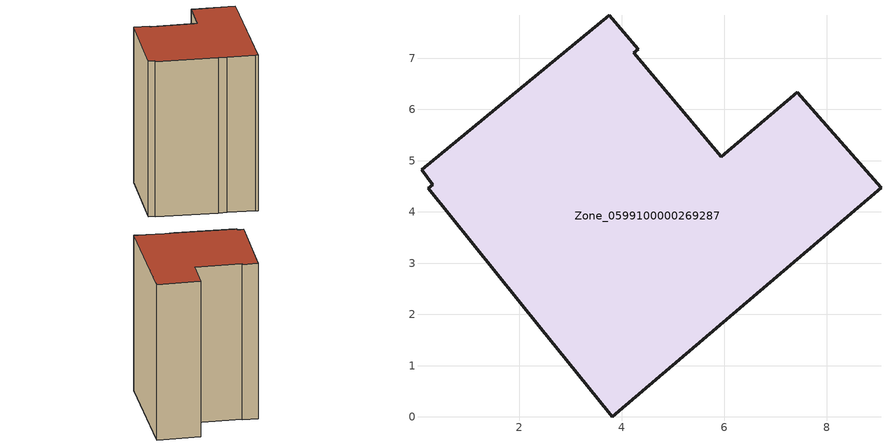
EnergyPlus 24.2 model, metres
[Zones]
Zone_0599100000269287
 floor ground (C_G): 3.82,0 3.74,0.1 2.75,1.32 2.42,1.73 0.23,4.46 0.31,4.53 0.09,4.82 3.76,7.84 4.32,7.17 4.24,7.1 5.94,5.08 7.43,6.33 9.06,4.47 z0
 wall outside (C_F): 9.06,4.47 7.43,6.33 5.94,5.08 4.24,7.1 4.32,7.17 3.76,7.84 0.09,4.82 0.31,4.53 0.23,4.46 2.42,1.73 2.75,1.32 3.74,0.1 3.82,0 9.06,4.47 z0:9.32
 roof outside (C_R): 3.74,0.1 3.82,0 9.06,4.47 7.43,6.33 5.94,5.08 4.24,7.1 4.32,7.17 3.76,7.84 0.09,4.82 0.31,4.53 0.23,4.46 2.42,1.73 2.75,1.32 z9.32
[BUILDING]
Pand.0599100000269287: North Axis=0; Terrain=City; Loads Convergence Tolerance Value=0.04; Temperature Convergence Tolerance Value=0.4; Solar Distribution=FullExterior; Maximum Number of Warmup Days=25; Minimum Number of Warmup Days=1
[Site:Location]
Rotterdam.The.Hague.AP_ZH_NLD Design_Conditions: Latitude=51.96; Longitude=4.45; Time Zone=1; Elevation=-4.5
[SITE:GROUNDTEMPERATURE:BUILDINGSURFACE]
18, 18, 18, 18, 18, 18, 18, 18, 18, 18, 18, 18
[MATERIAL] Thermal Absorptance=0.9; Solar Absorptance=0.7; Visible Absorptance=0.7
Name | Roughness | Thickness | Conductivity | Density | Specific Heat
G.TI.1946 | MediumSmooth | 0.15 | 1 | 540 | 1210
F.TI.1946 | Rough | 0.3 | 0.857143 | 1920 | 840
R.TI.1946 | MediumRough | 0.2 | 0.1 | 1500 | 1000
[CONSTRUCTION]
C_G: G.TI.1946
C_F: F.TI.1946
C_R: R.TI.1946
[ZONE]
Zone_0599100000269287: Type=1; Multiplier=1; Ceiling Height=Autocalculate; Volume=Autocalculate; Floor Area=autocalculate; Part of Total Floor Area=Yes
[ZONEINFILTRATION:DESIGNFLOWRATE]
Infil_Zone_0599100000269287: Zone or ZoneList or Space or SpaceList=Zone_0599100000269287; Schedule=AlwaysOn; Design Flow Rate Calculation Method=Flow/Area; Flow Rate per Floor Area=0.003; Constant Term Coefficient=1; Temperature Term Coefficient=0; Velocity Term Coefficient=0; Velocity Squared Term Coefficient=0
[HVACTEMPLATE:ZONE:IDEALLOADSAIRSYSTEM]
Zone_0599100000269287: Maximum Heating Supply Air Temperature=50; Minimum Cooling Supply Air Temperature=13; Maximum Heating Supply Air Humidity Ratio=0.0156; Minimum Cooling Supply Air Humidity Ratio=0.0077; Heating Limit=NoLimit; Cooling Limit=NoLimit; Dehumidification Control Type=ConstantSensibleHeatRatio; Cooling Sensible Heat Ratio=0.7; Dehumidification Setpoint=60; Humidification Control Type=None; Humidification Setpoint=30; Outdoor Air Method=None; Outdoor Air Flow Rate per Person=0.00944; Outdoor Air Flow Rate per Zone Floor Area=0; Outdoor Air Flow Rate per Zone=0; Demand Controlled Ventilation Type=None; Outdoor Air Economizer Type=NoEconomizer; Heat Recovery Type=None; Sensible Heat Recovery Effectiveness=0.7; Latent Heat Recovery Effectiveness=0.65
[ZONECONTROL:THERMOSTAT]
ThermostatControl_Zone_0599100000269287: Zone or ZoneList=Zone_0599100000269287; Control Type Schedule=DualSetpointControlType; Control 1=Thermostat_Zone_0599100000269287; Temperature Difference Between Cutout And Setpoint=0
[THERMOSTATSETPOINT:DUALSETPOINT]
Thermostat_Zone_0599100000269287: Heating Setpoint Temperature Schedule=HeatingSetpoint_Zone_0599100000269287; Cooling Setpoint Temperature Schedule=CoolingSetpoint_Zone_0599100000269287
[SCHEDULE:COMPACT]
HeatingSetpoint_Zone_0599100000269287: Through: 12/31, For: AllDays, Until: 24:00, 21
CoolingSetpoint_Zone_0599100000269287: Through: 12/31, For: AllDays, Until: 24:00, 24
DualSetpointControlType: Through: 12/31, For: AllDays, Until: 24:00, 4
AlwaysOn: Through: 12/31, For: AllDays, Until: 24:00, 1
